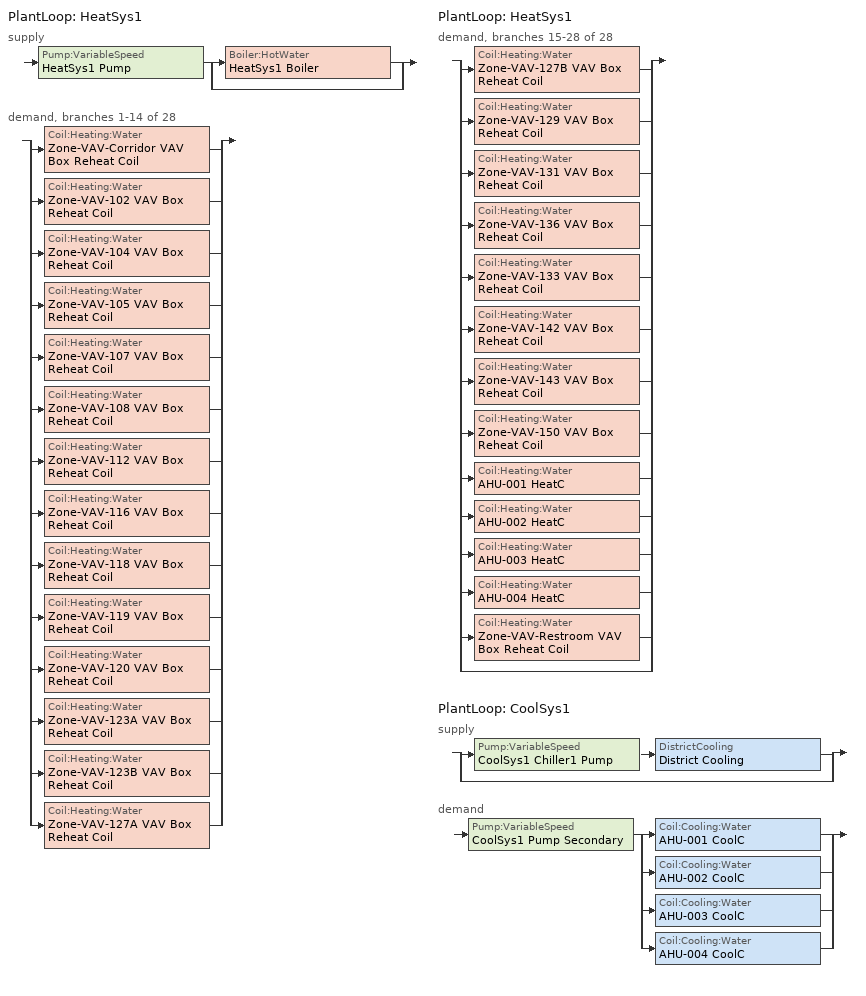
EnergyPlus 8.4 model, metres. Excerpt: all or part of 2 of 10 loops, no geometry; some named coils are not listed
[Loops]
PlantLoop 'HeatSys1'
 supply: Pump:VariableSpeed 'HeatSys1 Pump' > split
  | Boiler:HotWater 'HeatSys1 Boiler'
  | bypass
 demand, branches 1-14 of 28: split
  | Coil:Heating:Water 'Zone-VAV-Corridor VAV Box Reheat Coil'
  | Coil:Heating:Water 'Zone-VAV-102 VAV Box Reheat Coil'
  | Coil:Heating:Water 'Zone-VAV-104 VAV Box Reheat Coil'
  | Coil:Heating:Water 'Zone-VAV-105 VAV Box Reheat Coil'
  | Coil:Heating:Water 'Zone-VAV-107 VAV Box Reheat Coil'
  | Coil:Heating:Water 'Zone-VAV-108 VAV Box Reheat Coil'
  | Coil:Heating:Water 'Zone-VAV-112 VAV Box Reheat Coil'
  | Coil:Heating:Water 'Zone-VAV-116 VAV Box Reheat Coil'
  | Coil:Heating:Water 'Zone-VAV-118 VAV Box Reheat Coil'
  | Coil:Heating:Water 'Zone-VAV-119 VAV Box Reheat Coil'
  | Coil:Heating:Water 'Zone-VAV-120 VAV Box Reheat Coil'
  | Coil:Heating:Water 'Zone-VAV-123A VAV Box Reheat Coil'
  | Coil:Heating:Water 'Zone-VAV-123B VAV Box Reheat Coil'
  | Coil:Heating:Water 'Zone-VAV-127A VAV Box Reheat Coil'
PlantLoop 'HeatSys1'
 demand, branches 15-28 of 28: split
  | Coil:Heating:Water 'Zone-VAV-127B VAV Box Reheat Coil'
  | Coil:Heating:Water 'Zone-VAV-129 VAV Box Reheat Coil'
  | Coil:Heating:Water 'Zone-VAV-131 VAV Box Reheat Coil'
  | Coil:Heating:Water 'Zone-VAV-136 VAV Box Reheat Coil'
  | Coil:Heating:Water 'Zone-VAV-133 VAV Box Reheat Coil'
  | Coil:Heating:Water 'Zone-VAV-142 VAV Box Reheat Coil'
  | Coil:Heating:Water 'Zone-VAV-143 VAV Box Reheat Coil'
  | Coil:Heating:Water 'Zone-VAV-150 VAV Box Reheat Coil'
  | Coil:Heating:Water 'AHU-001 HeatC'
  | Coil:Heating:Water 'AHU-002 HeatC'
  | Coil:Heating:Water 'AHU-003 HeatC'
  | Coil:Heating:Water 'AHU-004 HeatC'
  | Coil:Heating:Water 'Zone-VAV-Restroom VAV Box Reheat Coil'
  | bypass
PlantLoop 'CoolSys1'
 supply: split
  | Pump:VariableSpeed 'CoolSys1 Chiller1 Pump' > DistrictCooling 'District Cooling'
  | bypass
 demand: Pump:VariableSpeed 'CoolSys1 Pump Secondary' > split
  | Coil:Cooling:Water 'AHU-001 CoolC'
  | Coil:Cooling:Water 'AHU-002 CoolC'
  | Coil:Cooling:Water 'AHU-003 CoolC'
  | Coil:Cooling:Water 'AHU-004 CoolC'
[Sizing:Plant]
Name | Loop Type | Design Loop Exit Temperature {C} | Loop Design Temperature Difference {deltaC} | Sizing Option | Zone Timesteps in Averaging Window | Coincident Sizing Factor Mode
HeatSys1 | Heating | 82 | 11
CoolSys1 | Cooling | 6.44 | 7.45 | Coincident | 1 | None
[Coil:Heating:Water] Availability Schedule=Reheat Coil Availability; U-Factor Times Area Value {W/K}=AUTOSIZE; Maximum Water Flow Rate {m3/s}=AUTOSIZE; Performance Input Method=UFactorTimesAreaAndDesignWaterFlowRate; Rated Capacity {W}=AUTOSIZE; Rated Inlet Water Temperature {C}=82.2; Rated Inlet Air Temperature {C}=16.6; Rated Outlet Water Temperature {C}=71.1; Rated Outlet Air Temperature {C}=32.2; Rated Ratio for Air and Water Convection=0.5
Zone-VAV-Corridor VAV Box Reheat Coil; Zone-VAV-102 VAV Box Reheat Coil; Zone-VAV-104 VAV Box Reheat Coil; Zone-VAV-105 VAV Box Reheat Coil; Zone-VAV-107 VAV Box Reheat Coil; Zone-VAV-108 VAV Box Reheat Coil; Zone-VAV-112 VAV Box Reheat Coil; Zone-VAV-116 VAV Box Reheat Coil; Zone-VAV-118 VAV Box Reheat Coil; Zone-VAV-119 VAV Box Reheat Coil; Zone-VAV-120 VAV Box Reheat Coil; Zone-VAV-123A VAV Box Reheat Coil; Zone-VAV-123B VAV Box Reheat Coil; Zone-VAV-127A VAV Box Reheat Coil; Zone-VAV-127B VAV Box Reheat Coil; Zone-VAV-129 VAV Box Reheat Coil; Zone-VAV-131 VAV Box Reheat Coil; Zone-VAV-136 VAV Box Reheat Coil; Zone-VAV-133 VAV Box Reheat Coil; Zone-VAV-142 VAV Box Reheat Coil; Zone-VAV-143 VAV Box Reheat Coil; Zone-VAV-150 VAV Box Reheat Coil; Zone-VAV-Restroom VAV Box Reheat Coil
[Pump:VariableSpeed] Motor Efficiency=0.9; Fraction of Motor Inefficiencies to Fluid Stream=0; Coefficient 1 of the Part Load Performance Curve=0; Minimum Flow Rate {m3/s}=0; Pump Control Type=Intermittent
Name | Rated Flow Rate {m3/s} | Rated Pump Head {Pa} | Rated Power Consumption {W} | Coefficient 2 of the Part Load Performance Curve | Coefficient 3 of the Part Load Performance Curve | Coefficient 4 of the Part Load Performance Curve
HeatSys1 Pump | AUTOSIZE | 179352 | AUTOSIZE | 1 | 0 | 0
CoolSys1 Pump Secondary; CoolSys1 Chiller1 Pump | autosize | 134284 | autosize | 0.0205 | 0.4101 | 0.5753
[Boiler:HotWater]
HeatSys1 Boiler: Fuel Type=NATURALGAS; Nominal Capacity {W}=AUTOSIZE; Nominal Thermal Efficiency=0.878505; Efficiency Curve Temperature Evaluation Variable=LeavingBoiler; Normalized Boiler Efficiency Curve=HeatSys1 Boiler Efficiency Curve; Design Water Outlet Temperature {C}=81; Design Water Flow Rate {m3/s}=AUTOSIZE; Minimum Part Load Ratio=0; Maximum Part Load Ratio=1.2; Optimum Part Load Ratio=1; Water Outlet Upper Temperature Limit {C}=95; Boiler Flow Mode=LeavingSetpointModulated; Parasitic Electric Load {W}=0; Sizing Factor=1
[DistrictCooling]
District Cooling: Nominal Capacity {W}=100000000
[PlantLoop] Fluid Type=WATER; Maximum Loop Flow Rate {m3/s}=autosize; Minimum Loop Flow Rate {m3/s}=0
Name | Plant Equipment Operation Scheme | Maximum Loop Temperature {C} | Minimum Loop Temperature {C} | Plant Loop Volume {m3} | Load Distribution Scheme
HeatSys1 | HeatSys1 Loop Operation Scheme List | 100 | 10 | autocalculate | Optimal
CoolSys1 | CoolSys1 Loop Operation Scheme List | 30 | 1 |  | SequentialLoad
[PlantEquipmentList]
HeatSys1 Equipment List: HeatSys1 Boiler
CoolSys1 Equipment List 1: District Cooling
[PlantEquipmentOperation:CoolingLoad]
CoolSys1 Operation Scheme: Load Range 1 Lower Limit {W}=0; Load Range 1 Upper Limit {W}=200000; Range 1 Equipment List=CoolSys1 Equipment List 1
[PlantEquipmentOperation:HeatingLoad]
HeatSys1 Operation Scheme: Load Range 1 Lower Limit {W}=0; Load Range 1 Upper Limit {W}=1000000000000000; Range 1 Equipment List=HeatSys1 Equipment List
[PlantEquipmentOperationSchemes] Control Scheme 1 Schedule=PlantOnSched
Name | Control Scheme 1
CoolSys1 Loop Operation Scheme List | CoolSys1 Operation Scheme
HeatSys1 Loop Operation Scheme List | HeatSys1 Operation Scheme
[SetpointManager:Scheduled] Control Variable=Temperature
Name | Schedule | Setpoint Node or NodeList
HeatSys1 Loop Setpoint Manager | HW-Loop-Temp-Schedule | HeatSys1 Supply Outlet Node
CoolSys1 Loop Setpoint Manager | CW-Loop-Temp-Schedule | CoolSys1 Supply Outlet Node
CoolSys1 Loop Plant Demand Inlet Setpoint Manager | CW-Loop-Temp-Schedule | CoolSys1 Demand Inlet Node
HeatSys1 Boiler Setpoint Manager | HW-Loop-Temp-Schedule | HeatSys1 Supply Equipment Outlet Node
[Schedule:Compact]
Reheat Coil Availability: Through: 12/31, For: AllDays, Until: 24:00, 0
CW-Loop-Temp-Schedule: Through: 12/31, For: AllDays, Until: 24:00, 6.44
HW-Loop-Temp-Schedule: Through: 12/31, For: AllDays, Until: 24:00, 60
PlantOnSched: Through: 12/31, For: AllDays, Until: 24:00, 1
[Curve:Quadratic]
HeatSys1 Boiler Efficiency Curve: Coefficient1 Constant=1; Coefficient2 x=0; Coefficient3 x**2=0; Minimum Value of x=0; Maximum Value of x=1
